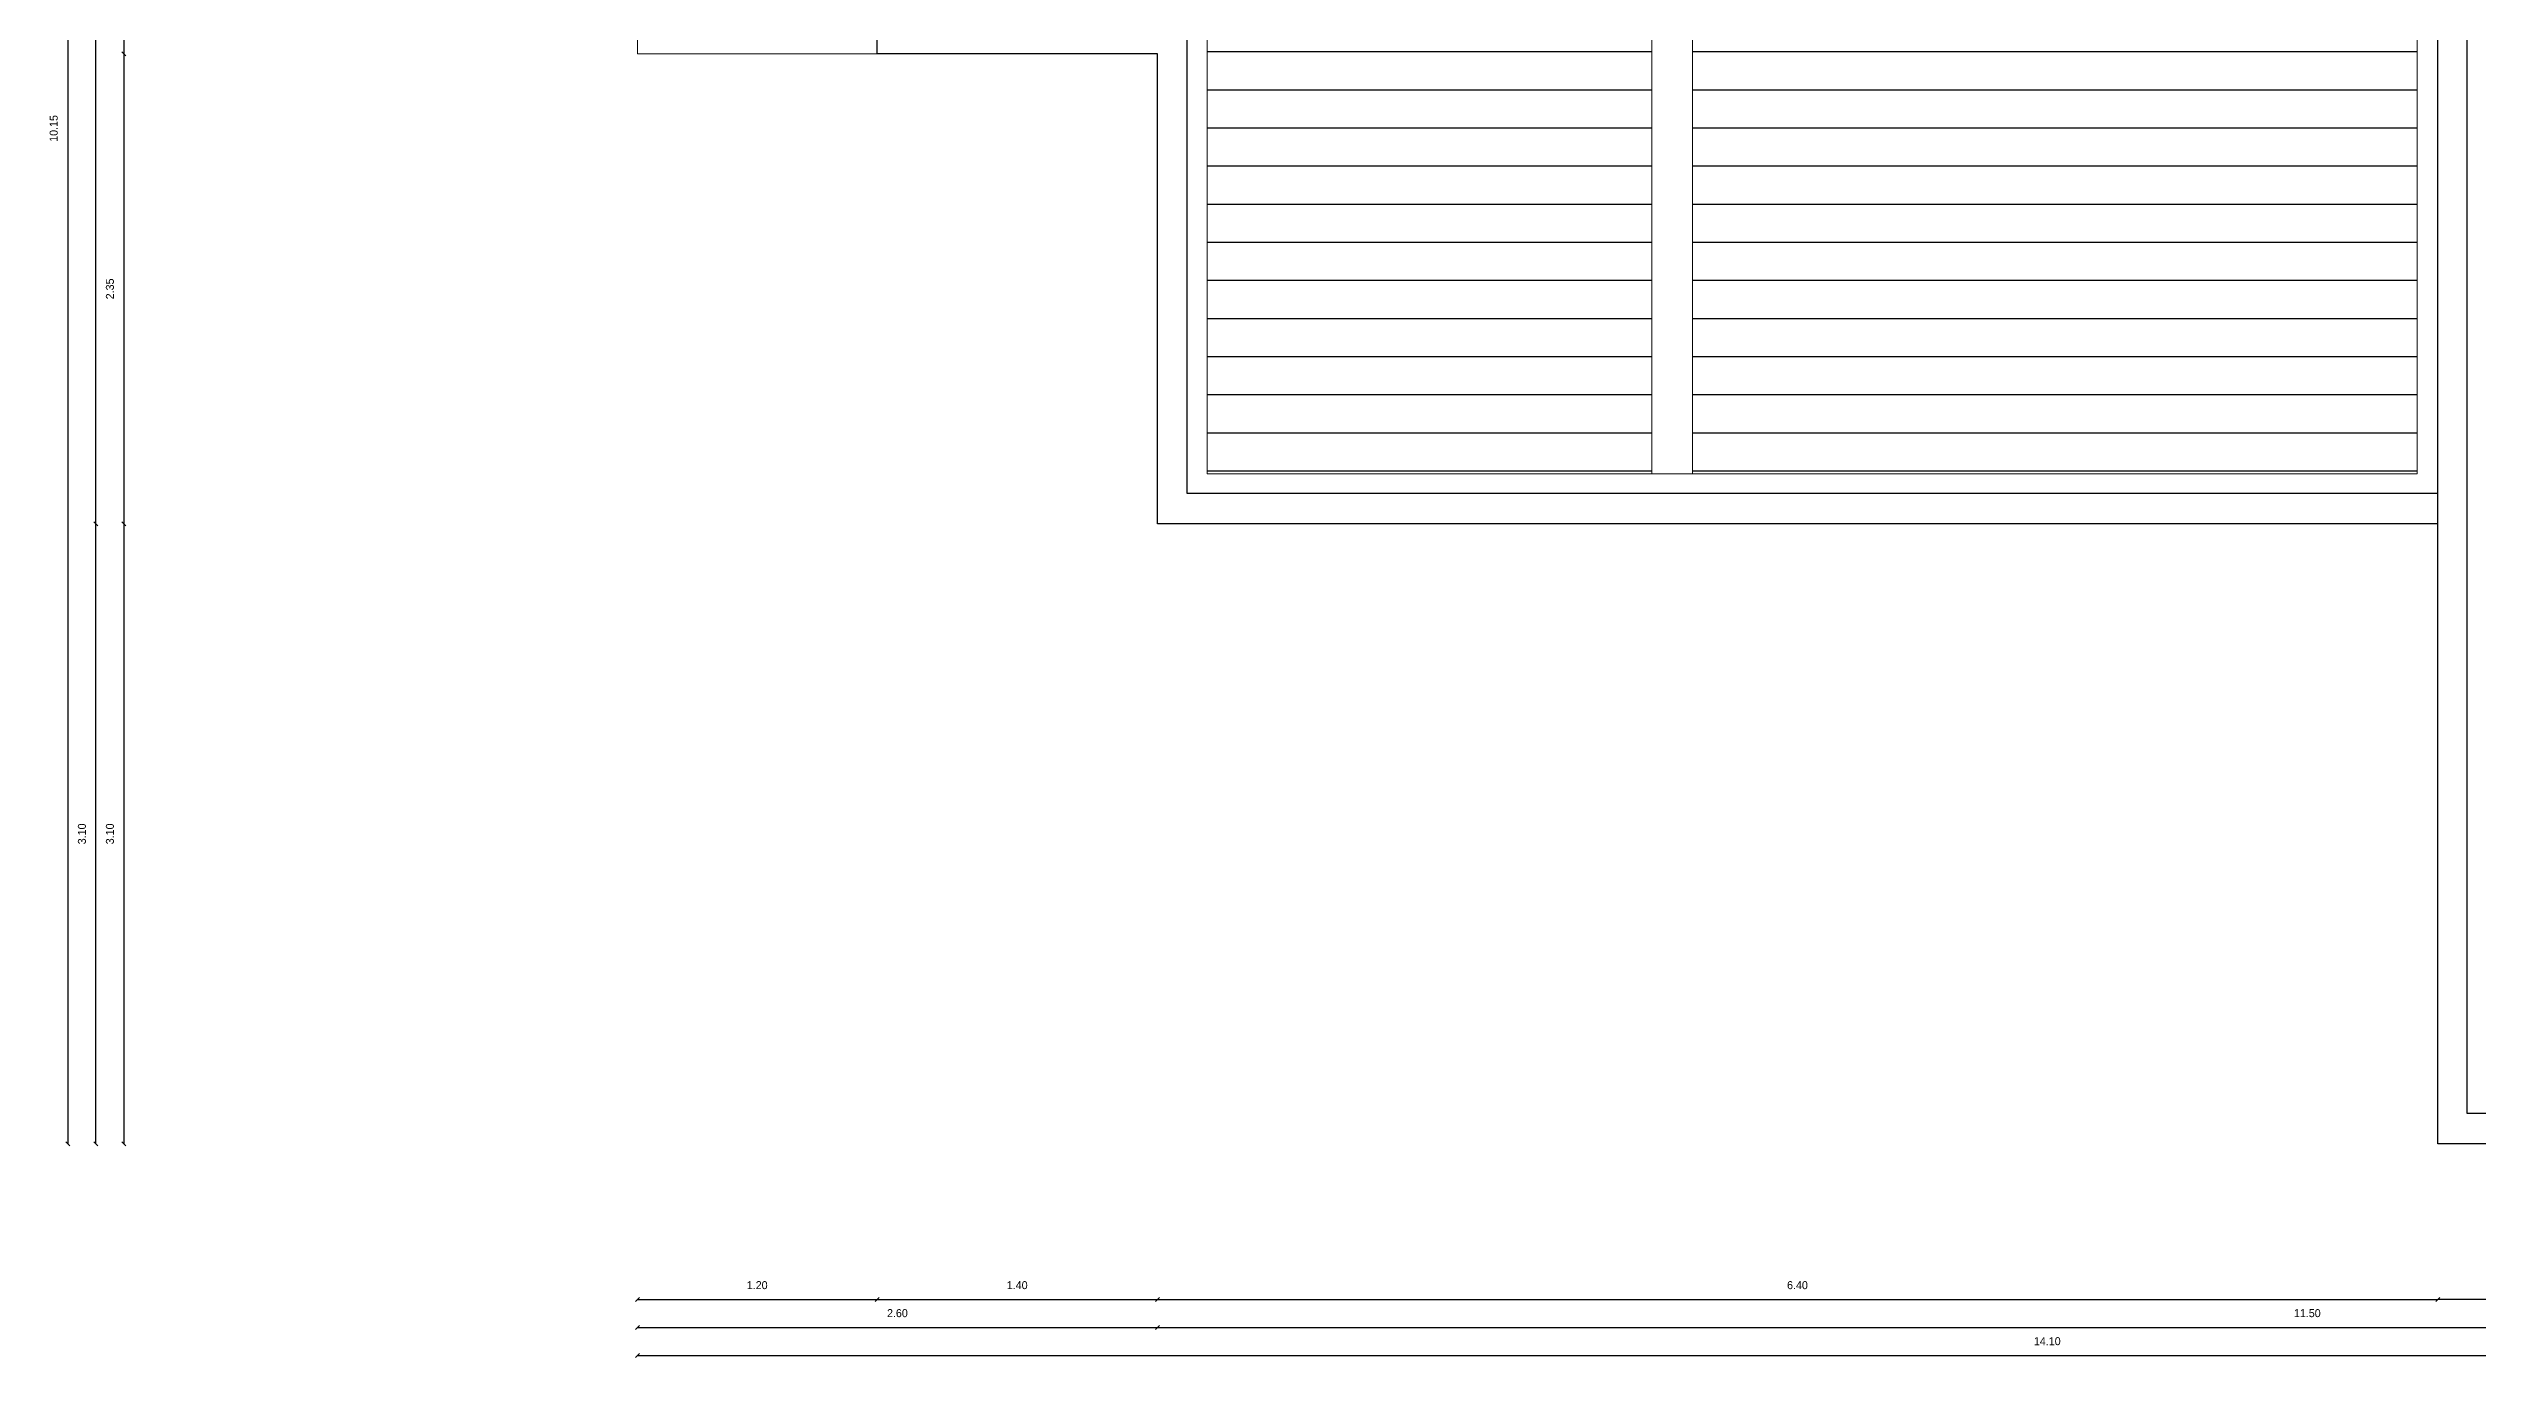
# Model space of a CAD drawing. Header units: metres. Extents: x 6 to 145, y 4 to 18.
# Drawn here: x 126.19 to 138.34, y 4.9 to 11.45 of the extents above; entities that cross this region are included whole.
import ezdxf

# ---------------------------------------------------------------- set-up
doc = ezdxf.new("R2010")
doc.units = ezdxf.units.M
doc.linetypes.add('DASHED2', pattern=[0.375, 0.25, -0.125])
doc.layers.get('0').update_dxf_attribs({"linetype": 'DASHED2'})
for name, color, linetype in [('01', 7, 'Continuous'), ('ARQ - Cotas', 9, 'Continuous'), ('COTA', 5, 'Continuous')]:
    doc.layers.add(name, color=color, linetype=linetype)
doc.styles.add('ISA', font='stylu.ttf')
doc.dimstyles.new('ANAPAULA25', dxfattribs={"dimscale": 0, "dimtxt": 0.04, "dimasz": 0.02, "dimexe": 0.1, "dimexo": 0.4, "dimgap": 0.05, "dimtad": 1, "dimzin": 4, "dimdsep": 46, "dimtxsty": 'ISA', "dimblk": 'OBLIQUE', "dimcen": 0.03, "dimse1": 1, "dimse2": 1, "dimclrd": 256, "dimclrt": 256, "dimadec": 0, "dimazin": 0, "dimtfac": 1, "dimtmove": 2, "dimatfit": 3, "dimldrblk": 'OPEN30', "dimfxl": 0.1, "dimtolj": 1, "dimtzin": 0, "dimlwd": -1, "dimarcsym": 0})

# ---------------------------------------------------------------- blocks, each defined once
blk = doc.blocks.new('_Oblique')
at = {"color": 0, "linetype": 'ByBlock', "lineweight": -2}
blk.add_line((-0.5, -0.5), (0.5, 0.5), dxfattribs=at)
blk = doc.blocks.new('*D221')
at = {"layer": 'COTA', "ltscale": 1000, "transparency": 16777216}
blk.add_line((129.136, 5.193), (130.334, 5.193), dxfattribs=at)
at = {"layer": 'Defpoints', "color": 0, "ltscale": 1000, "transparency": 16777216}
for p in [(129.136, 11.419), (130.334, 11.419), (130.334, 5.193)]:
    blk.add_point(p, dxfattribs=at)
at = {"layer": 'COTA', "ltscale": 1000, "transparency": 16777216, "xscale": 0.02, "yscale": 0.02, "zscale": 0.02, "rotation": 180}
blk.add_blockref('_Oblique', (129.136, 5.193), dxfattribs=at)
at = {"layer": 'COTA', "ltscale": 1000, "transparency": 16777216, "xscale": 0.02, "yscale": 0.02, "zscale": 0.02}
blk.add_blockref('_Oblique', (130.334, 5.193), dxfattribs=at)
at = {"layer": 'COTA', "ltscale": 1000, "transparency": 16777216, "insert": (129.735, 5.264), "char_height": 0.04, "attachment_point": 5, "style": 'ISA'}
blk.add_mtext('\\A1;1.20', dxfattribs=at)
blk = doc.blocks.new('_Open30')
at = {"layer": 'ARQ - Cotas', "color": 0, "lineweight": -2}
for p, q in [((-1, 0.27), (0, 0)), ((0, 0), (-1, -0.27)), ((0, 0), (-1, 0))]:
    blk.add_line(p, q, dxfattribs=at)
blk = doc.blocks.new('*D222')
at = {"layer": 'COTA', "ltscale": 1000, "transparency": 16777216}
blk.add_line((130.334, 5.193), (131.736, 5.193), dxfattribs=at)
at = {"layer": 'Defpoints', "color": 0, "ltscale": 1000, "transparency": 16777216}
for p in [(130.334, 11.419), (131.736, 11.419), (131.736, 5.193)]:
    blk.add_point(p, dxfattribs=at)
at = {"layer": 'COTA', "ltscale": 1000, "transparency": 16777216, "xscale": 0.02, "yscale": 0.02, "zscale": 0.02, "rotation": 180}
blk.add_blockref('_Oblique', (130.334, 5.193), dxfattribs=at)
at = {"layer": 'COTA', "ltscale": 1000, "transparency": 16777216, "xscale": 0.02, "yscale": 0.02, "zscale": 0.02}
blk.add_blockref('_Oblique', (131.736, 5.193), dxfattribs=at)
at = {"layer": 'COTA', "ltscale": 1000, "transparency": 16777216, "insert": (131.035, 5.264), "char_height": 0.04, "attachment_point": 5, "style": 'ISA'}
blk.add_mtext('\\A1;1.40', dxfattribs=at)
blk = doc.blocks.new('*D223')
at = {"layer": 'COTA', "ltscale": 1000, "transparency": 16777216}
blk.add_line((131.736, 5.193), (138.137, 5.193), dxfattribs=at)
at = {"layer": 'Defpoints', "color": 0, "ltscale": 1000, "transparency": 16777216}
for p in [(131.736, 9.069), (138.137, 9.069), (138.137, 5.193)]:
    blk.add_point(p, dxfattribs=at)
at = {"layer": 'COTA', "ltscale": 1000, "transparency": 16777216, "xscale": 0.02, "yscale": 0.02, "zscale": 0.02, "rotation": 180}
blk.add_blockref('_Oblique', (131.736, 5.193), dxfattribs=at)
at = {"layer": 'COTA', "ltscale": 1000, "transparency": 16777216, "xscale": 0.02, "yscale": 0.02, "zscale": 0.02}
blk.add_blockref('_Oblique', (138.137, 5.193), dxfattribs=at)
at = {"layer": 'COTA', "ltscale": 1000, "transparency": 16777216, "insert": (134.936, 5.264), "char_height": 0.04, "attachment_point": 5, "style": 'ISA'}
blk.add_mtext('\\A1;6.40', dxfattribs=at)
blk = doc.blocks.new('*D224')
at = {"layer": 'COTA', "ltscale": 1000, "transparency": 16777216}
blk.add_line((141.934, 5.193), (138.137, 5.193), dxfattribs=at)
at = {"layer": 'Defpoints', "color": 0, "ltscale": 1000, "transparency": 16777216}
for p in [(138.137, 5.971), (141.934, 5.971), (138.137, 5.193)]:
    blk.add_point(p, dxfattribs=at)
at = {"layer": 'COTA', "ltscale": 1000, "transparency": 16777216, "xscale": 0.02, "yscale": 0.02, "zscale": 0.02, "rotation": 180}
blk.add_blockref('_Oblique', (138.137, 5.193), dxfattribs=at)
at = {"layer": 'COTA', "ltscale": 1000, "transparency": 16777216, "xscale": 0.02, "yscale": 0.02, "zscale": 0.02}
blk.add_blockref('_Oblique', (141.934, 5.193), dxfattribs=at)
at = {"layer": 'COTA', "ltscale": 1000, "transparency": 16777216, "insert": (140.035, 5.264), "char_height": 0.04, "attachment_point": 5, "style": 'ISA'}
blk.add_mtext('\\A1;3.80', dxfattribs=at)
blk = doc.blocks.new('*D226')
at = {"layer": 'COTA', "ltscale": 1000, "transparency": 16777216}
blk.add_line((129.136, 5.053), (131.736, 5.053), dxfattribs=at)
at = {"layer": 'Defpoints', "color": 0, "ltscale": 1000, "transparency": 16777216}
for p in [(129.136, 11.419), (131.736, 11.419), (131.736, 5.053)]:
    blk.add_point(p, dxfattribs=at)
at = {"layer": 'COTA', "ltscale": 1000, "transparency": 16777216, "xscale": 0.02, "yscale": 0.02, "zscale": 0.02, "rotation": 180}
blk.add_blockref('_Oblique', (129.136, 5.053), dxfattribs=at)
at = {"layer": 'COTA', "ltscale": 1000, "transparency": 16777216, "xscale": 0.02, "yscale": 0.02, "zscale": 0.02}
blk.add_blockref('_Oblique', (131.736, 5.053), dxfattribs=at)
at = {"layer": 'COTA', "ltscale": 1000, "transparency": 16777216, "insert": (130.436, 5.124), "char_height": 0.04, "attachment_point": 5, "style": 'ISA'}
blk.add_mtext('\\A1;2.60', dxfattribs=at)
blk = doc.blocks.new('*D227')
at = {"layer": 'COTA', "ltscale": 1000, "transparency": 16777216}
blk.add_line((131.736, 5.053), (143.234, 5.053), dxfattribs=at)
at = {"layer": 'Defpoints', "color": 0, "ltscale": 1000, "transparency": 16777216}
for p in [(131.736, 9.069), (143.234, 9.069), (143.234, 5.053)]:
    blk.add_point(p, dxfattribs=at)
at = {"layer": 'COTA', "ltscale": 1000, "transparency": 16777216, "xscale": 0.02, "yscale": 0.02, "zscale": 0.02, "rotation": 180}
blk.add_blockref('_Oblique', (131.736, 5.053), dxfattribs=at)
at = {"layer": 'COTA', "ltscale": 1000, "transparency": 16777216, "xscale": 0.02, "yscale": 0.02, "zscale": 0.02}
blk.add_blockref('_Oblique', (143.234, 5.053), dxfattribs=at)
at = {"layer": 'COTA', "ltscale": 1000, "transparency": 16777216, "insert": (137.485, 5.124), "char_height": 0.04, "attachment_point": 5, "style": 'ISA'}
blk.add_mtext('\\A1;11.50', dxfattribs=at)
blk = doc.blocks.new('*D228')
at = {"layer": 'COTA', "ltscale": 1000, "transparency": 16777216}
blk.add_line((129.136, 4.913), (143.234, 4.913), dxfattribs=at)
at = {"layer": 'Defpoints', "color": 0, "ltscale": 1000, "transparency": 16777216}
for p in [(129.136, 11.419), (143.234, 11.419), (143.234, 4.913)]:
    blk.add_point(p, dxfattribs=at)
at = {"layer": 'COTA', "ltscale": 1000, "transparency": 16777216, "xscale": 0.02, "yscale": 0.02, "zscale": 0.02, "rotation": 180}
blk.add_blockref('_Oblique', (129.136, 4.913), dxfattribs=at)
at = {"layer": 'COTA', "ltscale": 1000, "transparency": 16777216, "xscale": 0.02, "yscale": 0.02, "zscale": 0.02}
blk.add_blockref('_Oblique', (143.234, 4.913), dxfattribs=at)
at = {"layer": 'COTA', "ltscale": 1000, "transparency": 16777216, "insert": (136.185, 4.984), "char_height": 0.04, "attachment_point": 5, "style": 'ISA'}
blk.add_mtext('\\A1;14.10', dxfattribs=at)
blk = doc.blocks.new('*D238')
at = {"layer": 'COTA', "ltscale": 1000, "transparency": 16777216}
blk.add_line((129.136, 18.143), (143.234, 18.143), dxfattribs=at)
at = {"layer": 'Defpoints', "color": 0, "ltscale": 1000, "transparency": 16777216}
for p in [(143.234, 18.143), (129.136, 11.419), (143.234, 11.419)]:
    blk.add_point(p, dxfattribs=at)
at = {"layer": 'COTA', "ltscale": 1000, "transparency": 16777216, "xscale": 0.02, "yscale": 0.02, "zscale": 0.02, "rotation": 180}
blk.add_blockref('_Oblique', (129.136, 18.143), dxfattribs=at)
at = {"layer": 'COTA', "ltscale": 1000, "transparency": 16777216, "xscale": 0.02, "yscale": 0.02, "zscale": 0.02}
blk.add_blockref('_Oblique', (143.234, 18.143), dxfattribs=at)
at = {"layer": 'COTA', "ltscale": 1000, "transparency": 16777216, "insert": (136.185, 18.214), "char_height": 0.04, "attachment_point": 5, "style": 'ISA'}
blk.add_mtext('\\A1;14.10', dxfattribs=at)
blk = doc.blocks.new('*D240')
at = {"layer": 'COTA', "ltscale": 1000, "transparency": 16777216}
blk.add_line((126.569, 14.92), (126.569, 11.419), dxfattribs=at)
at = {"layer": 'Defpoints', "color": 0, "ltscale": 1000, "transparency": 16777216}
for p in [(129.136, 14.92), (126.569, 11.419), (129.136, 11.419)]:
    blk.add_point(p, dxfattribs=at)
at = {"layer": 'COTA', "ltscale": 1000, "transparency": 16777216, "xscale": 0.02, "yscale": 0.02, "zscale": 0.02}
for p, rotation in [((126.569, 14.92), 90), ((126.569, 11.419), 270)]:
    blk.add_blockref('_Oblique', p, dxfattribs=dict(at, rotation=rotation))
at = {"layer": 'COTA', "ltscale": 1000, "transparency": 16777216, "insert": (126.498, 13.17), "char_height": 0.04, "attachment_point": 5, "rotation": 90, "style": 'ISA'}
blk.add_mtext('\\A1;3.50', dxfattribs=at)
blk = doc.blocks.new('*D241')
at = {"layer": 'COTA', "ltscale": 1000, "transparency": 16777216}
blk.add_line((126.569, 11.419), (126.569, 9.069), dxfattribs=at)
at = {"layer": 'Defpoints', "color": 0, "ltscale": 1000, "transparency": 16777216}
for p in [(131.736, 11.419), (126.569, 9.069), (131.736, 9.069)]:
    blk.add_point(p, dxfattribs=at)
at = {"layer": 'COTA', "ltscale": 1000, "transparency": 16777216, "xscale": 0.02, "yscale": 0.02, "zscale": 0.02}
for p, rotation in [((126.569, 11.419), 90), ((126.569, 9.069), 270)]:
    blk.add_blockref('_Oblique', p, dxfattribs=dict(at, rotation=rotation))
at = {"layer": 'COTA', "ltscale": 1000, "transparency": 16777216, "insert": (126.499, 10.244), "char_height": 0.04, "attachment_point": 5, "rotation": 90, "style": 'ISA'}
blk.add_mtext('\\A1;2.35', dxfattribs=at)
blk = doc.blocks.new('*D242')
at = {"layer": 'COTA', "ltscale": 1000, "transparency": 16777216}
blk.add_line((126.569, 9.069), (126.569, 5.971), dxfattribs=at)
at = {"layer": 'Defpoints', "color": 0, "ltscale": 1000, "transparency": 16777216}
for p in [(138.137, 9.069), (126.569, 5.971), (138.137, 5.971)]:
    blk.add_point(p, dxfattribs=at)
at = {"layer": 'COTA', "ltscale": 1000, "transparency": 16777216, "xscale": 0.02, "yscale": 0.02, "zscale": 0.02}
for p, rotation in [((126.569, 9.069), 90), ((126.569, 5.971), 270)]:
    blk.add_blockref('_Oblique', p, dxfattribs=dict(at, rotation=rotation))
at = {"layer": 'COTA', "ltscale": 1000, "transparency": 16777216, "insert": (126.499, 7.52), "char_height": 0.04, "attachment_point": 5, "rotation": 90, "style": 'ISA'}
blk.add_mtext('\\A1;3.10', dxfattribs=at)
blk = doc.blocks.new('*D243')
at = {"layer": 'COTA', "ltscale": 1000, "transparency": 16777216}
blk.add_line((126.429, 5.971), (126.429, 9.069), dxfattribs=at)
at = {"layer": 'Defpoints', "color": 0, "ltscale": 1000, "transparency": 16777216}
for p in [(126.429, 9.069), (138.137, 9.069), (138.137, 5.971)]:
    blk.add_point(p, dxfattribs=at)
at = {"layer": 'COTA', "ltscale": 1000, "transparency": 16777216, "xscale": 0.02, "yscale": 0.02, "zscale": 0.02}
for p, rotation in [((126.429, 9.069), 90), ((126.429, 5.971), 270)]:
    blk.add_blockref('_Oblique', p, dxfattribs=dict(at, rotation=rotation))
at = {"layer": 'COTA', "ltscale": 1000, "transparency": 16777216, "insert": (126.359, 7.52), "char_height": 0.04, "attachment_point": 5, "rotation": 90, "style": 'ISA'}
blk.add_mtext('\\A1;3.10', dxfattribs=at)
blk = doc.blocks.new('*D244')
at = {"layer": 'COTA', "ltscale": 1000, "transparency": 16777216}
blk.add_line((126.429, 9.069), (126.429, 14.92), dxfattribs=at)
at = {"layer": 'Defpoints', "color": 0, "ltscale": 1000, "transparency": 16777216}
for p in [(126.429, 14.92), (131.736, 14.92), (131.736, 9.069)]:
    blk.add_point(p, dxfattribs=at)
at = {"layer": 'COTA', "ltscale": 1000, "transparency": 16777216, "xscale": 0.02, "yscale": 0.02, "zscale": 0.02}
for p, rotation in [((126.429, 14.92), 90), ((126.429, 9.069), 270)]:
    blk.add_blockref('_Oblique', p, dxfattribs=dict(at, rotation=rotation))
at = {"layer": 'COTA', "ltscale": 1000, "transparency": 16777216, "insert": (126.359, 11.995), "char_height": 0.04, "attachment_point": 5, "rotation": 90, "style": 'ISA'}
blk.add_mtext('\\A1;5.85', dxfattribs=at)
blk = doc.blocks.new('*D246')
at = {"layer": 'COTA', "ltscale": 1000, "transparency": 16777216}
blk.add_line((126.289, 16.122), (126.289, 5.971), dxfattribs=at)
at = {"layer": 'Defpoints', "color": 0, "ltscale": 1000, "transparency": 16777216}
for p in [(136.486, 16.122), (126.289, 5.971), (138.137, 5.971)]:
    blk.add_point(p, dxfattribs=at)
at = {"layer": 'COTA', "ltscale": 1000, "transparency": 16777216, "xscale": 0.02, "yscale": 0.02, "zscale": 0.02}
for p, rotation in [((126.289, 16.122), 90), ((126.289, 5.971), 270)]:
    blk.add_blockref('_Oblique', p, dxfattribs=dict(at, rotation=rotation))
at = {"layer": 'COTA', "ltscale": 1000, "transparency": 16777216, "insert": (126.218, 11.046), "char_height": 0.04, "attachment_point": 5, "rotation": 90, "style": 'ISA'}
blk.add_mtext('\\A1;10.15', dxfattribs=at)

msp = doc.modelspace()

# ---------------------------------------------------------------- hatches: boundary and pattern name
at = {"ltscale": 1000}
h = msp.add_hatch(dxfattribs=at)
h.set_pattern_fill('ANSI31', color=8, scale=0.06, angle=135)
h.paths.add_polyline_path([(134.208, 14.67), (130.584, 14.67), (130.584, 11.669), (131.985, 11.669), (131.985, 9.319), (134.208, 9.319)])
h.paths.add_polyline_path([(138.035, 13.121), (134.885, 13.121), (134.885, 14.67), (134.411, 14.67), (134.411, 9.319), (138.035, 9.319)])
h.paths.add_polyline_path([(139.758, 15.873), (136.735, 15.873), (136.735, 15.022), (138.386, 15.022), (138.386, 6.22), (139.758, 6.22)])
h.paths.add_polyline_path([(141.684, 15.873), (139.961, 15.873), (139.961, 6.22), (141.684, 6.22), (141.684, 10.771), (142.984, 10.771), (142.984, 11.923), (141.684, 11.923)])

# ---------------------------------------------------------------- linework, layer by layer
at = {"layer": '01', "lineweight": 9}
for p, q in [((129.136, 14.92), (129.136, 11.419)), ((129.136, 11.419), (130.334, 11.419))]:
    msp.add_line(p, q, dxfattribs=at)
at = {"layer": '01', "lineweight": 30}
for p, q in [((130.334, 11.419), (130.334, 14.92)), ((138.137, 5.971), (138.137, 13.222)), ((138.285, 6.123), (138.285, 13.222)), ((131.884, 9.222), (131.884, 11.571)), ((131.736, 11.419), (130.334, 11.419)), ((131.736, 9.069), (131.736, 11.419)), ((138.137, 9.222), (131.884, 9.222)), ((138.137, 9.069), (131.736, 9.069)), ((141.786, 6.123), (138.285, 6.123)), ((141.934, 5.971), (138.137, 5.971))]:
    msp.add_line(p, q, dxfattribs=at)
at = {"layer": '01', "lineweight": 18}
for p, q in [((134.208, 9.319), (134.208, 14.67)), ((134.411, 9.319), (134.411, 14.67)), ((138.035, 13.121), (138.035, 9.319)), ((131.985, 9.319), (131.985, 11.669)), ((138.035, 9.319), (131.985, 9.319))]:
    msp.add_line(p, q, dxfattribs=at)

# ---------------------------------------------------------------- dimensions: what is measured, and where the dimension line sits
at = {"layer": 'COTA', "ltscale": 1000}
for base, p1, p2, picture, middle in [((143.234, 18.143), (129.136, 11.419), (143.234, 11.419), '*D238', (136.185, 18.214)), ((130.334, 5.193), (129.136, 11.419), (130.334, 11.419), '*D221', (129.735, 5.264)), ((131.736, 5.053), (129.136, 11.419), (131.736, 11.419), '*D226', (130.436, 5.124)), ((143.234, 4.913), (129.136, 11.419), (143.234, 11.419), '*D228', (136.185, 4.984)), ((131.736, 5.193), (130.334, 11.419), (131.736, 11.419), '*D222', (131.035, 5.264)), ((138.137, 5.193), (131.736, 9.069), (138.137, 9.069), '*D223', (134.936, 5.264)), ((143.234, 5.053), (131.736, 9.069), (143.234, 9.069), '*D227', (137.485, 5.124)), ((138.137, 5.193), (141.934, 5.971), (138.137, 5.971), '*D224', (140.035, 5.264))]:
    dim = msp.add_linear_dim(base=base, p1=p1, p2=p2, dimstyle='ANAPAULA25', override={"dimscale": 1}, dxfattribs=at)
    dim.commit()
    dim.dimension.update_dxf_attribs({"geometry": picture, "text_midpoint": middle})
for base, p1, p2, picture, middle in [((126.289, 5.971), (136.486, 16.122), (138.137, 5.971), '*D246', (126.218, 11.046)), ((126.429, 14.92), (131.736, 9.069), (131.736, 14.92), '*D244', (126.359, 11.995)), ((126.569, 11.419), (129.136, 14.92), (129.136, 11.419), '*D240', (126.498, 13.17)), ((126.569, 9.069), (131.736, 11.419), (131.736, 9.069), '*D241', (126.499, 10.244)), ((126.429, 9.069), (138.137, 5.971), (138.137, 9.069), '*D243', (126.359, 7.52)), ((126.569, 5.971), (138.137, 9.069), (138.137, 5.971), '*D242', (126.499, 7.52))]:
    dim = msp.add_linear_dim(base=base, p1=p1, p2=p2, angle=90, dimstyle='ANAPAULA25', override={"dimscale": 1}, dxfattribs=at)
    dim.commit()
    dim.dimension.update_dxf_attribs({"geometry": picture, "text_midpoint": middle})

doc.saveas('drawing.dxf')
